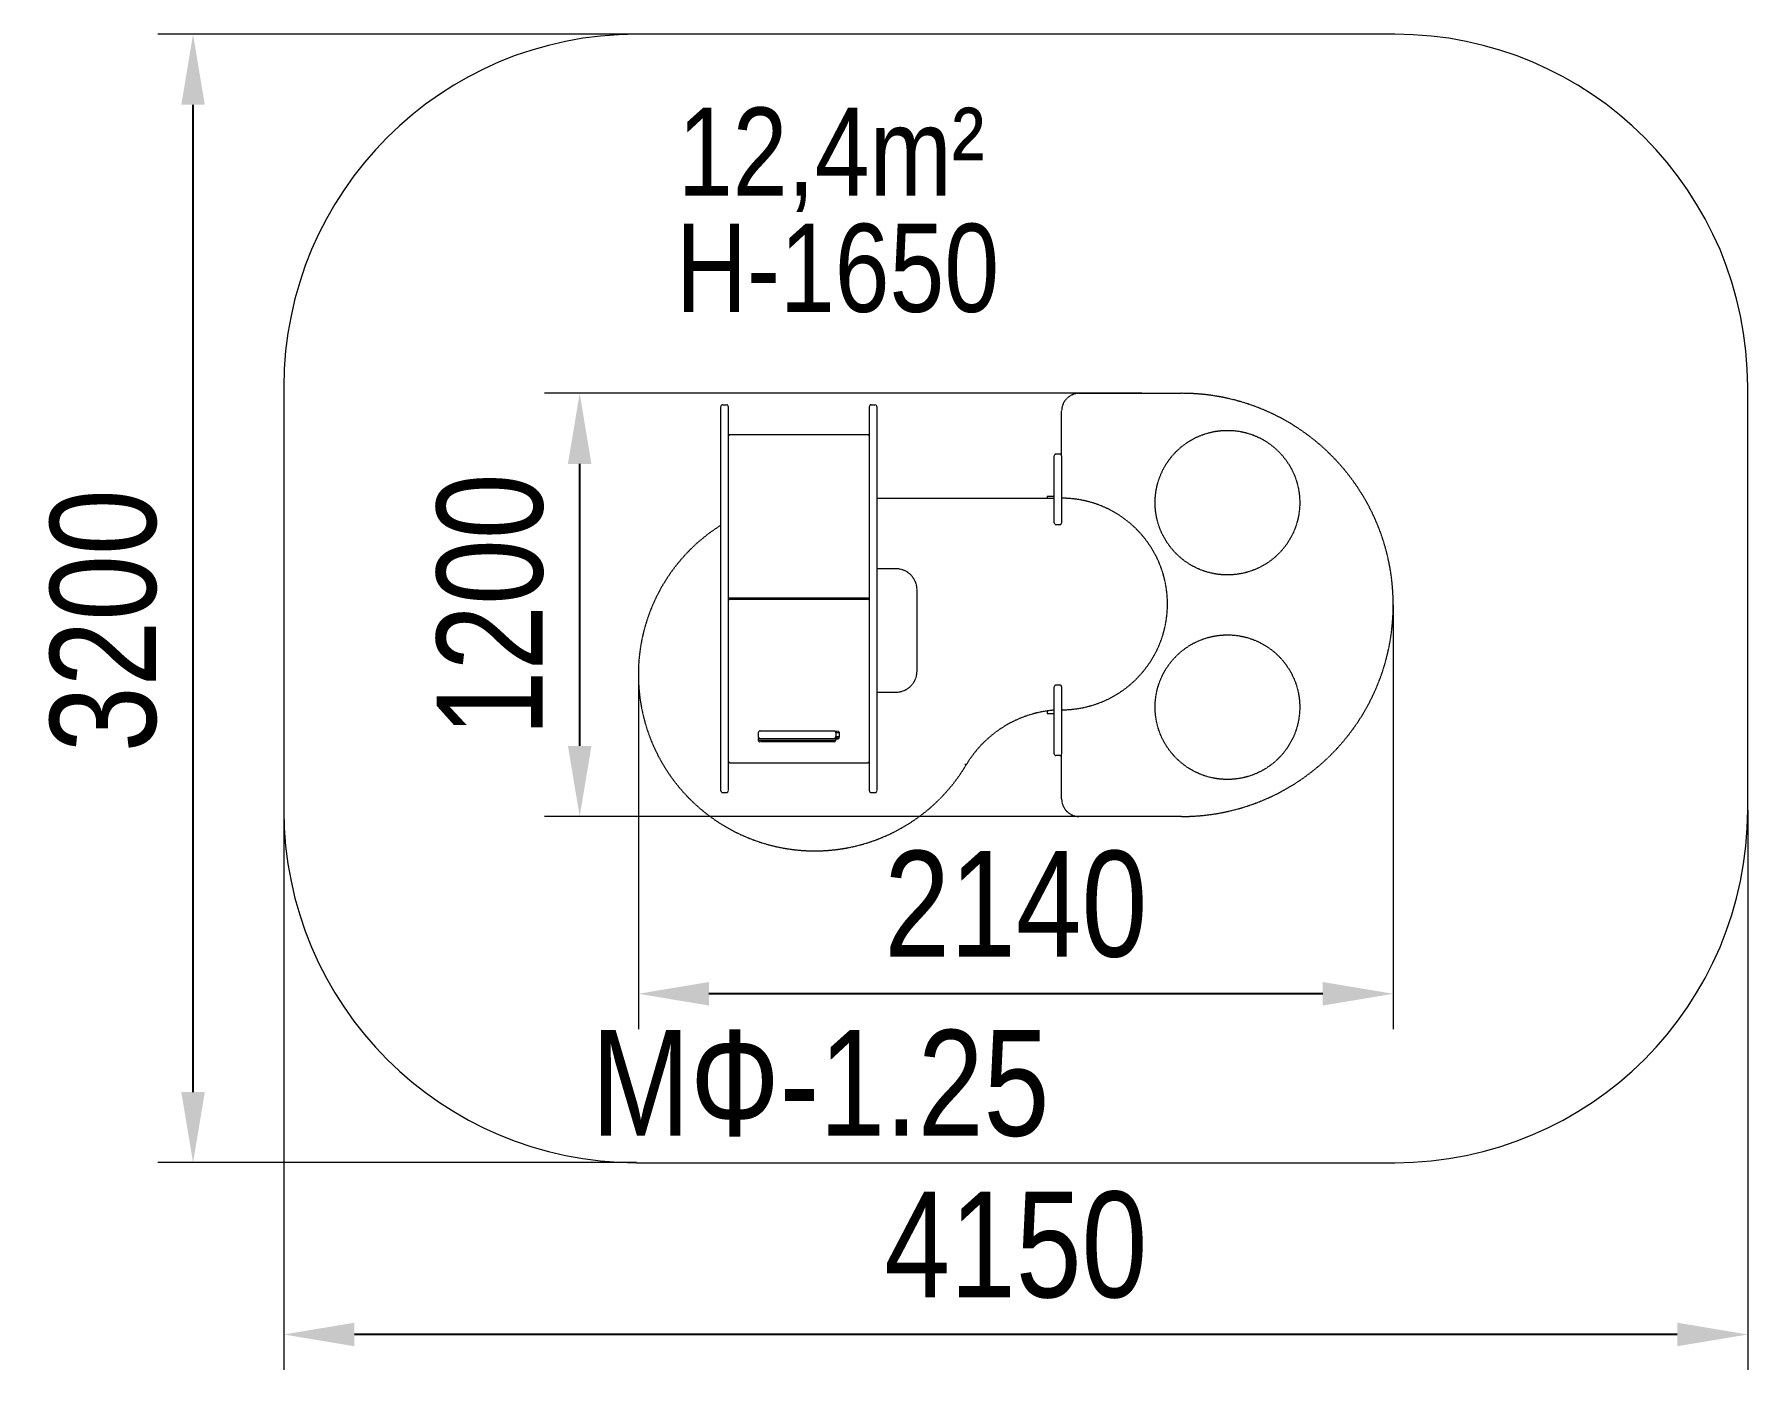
# Model space of a CAD drawing. Header units: millimetres. Extents: x -2627 to 2230, y -2096 to 1692.
import ezdxf

# ---------------------------------------------------------------- set-up
doc = ezdxf.new("R2010")
doc.units = ezdxf.units.MM
doc.linetypes.add('HIDDEN', pattern=[1.905, 1.27, -0.635])
for name, color, linetype in [('DIKOM_АРТИКУЛ', 7, 'Continuous'), ('DIKOM_ЗОНА', 90, 'Continuous'), ('DIKOM_ОБЪЕКТ', 7, 'Continuous'), ('DIKOM_РАЗМЕР_ЗОНА', 7, 'Continuous'), ('DIKOM_РАЗМЕР_ОБЪЕКТА', 7, 'Continuous')]:
    doc.layers.add(name, color=color, linetype=linetype)
doc.styles.add('style1', font='arialbd.ttf', dxfattribs={"width": 0.8})
doc.dimstyles.new('1-50', dxfattribs={"dimtxt": 300, "dimasz": 200, "dimexe": 100, "dimexo": 0, "dimgap": 100, "dimtad": 1, "dimtoh": 1, "dimtxsty": 'style1', "dimcen": 200, "dimclrd": 7, "dimclre": 7, "dimclrt": 7, "dimadec": 1, "dimazin": 2, "dimtfac": 1, "dimtmove": 0, "dimatfit": 2, "dimfxl": 0, "dimlwd": 25, "dimlwe": 18, "dimarcsym": 0})

# ---------------------------------------------------------------- blocks, each defined once
blk = doc.blocks.new('*D0')
at = {"layer": 'Defpoints', "color": 0, "transparency": 16777216}
for p in [(-1081.2, 673.4), (512, 673.4), (480.1, -526.6)]:
    blk.add_point(p, dxfattribs=at)
at = {"layer": 'DIKOM_РАЗМЕР_ОБЪЕКТА', "color": 7, "lineweight": 18, "transparency": 16777216}
for p, q in [((512, 673.4), (-1181.2, 673.4)), ((480.1, -526.6), (-1181.2, -526.6))]:
    blk.add_line(p, q, dxfattribs=at)
at = {"layer": 'DIKOM_РАЗМЕР_ОБЪЕКТА', "color": 7, "lineweight": 25, "transparency": 16777216}
blk.add_line((-1081.2, -326.6), (-1081.2, 473.4), dxfattribs=at)
at = {"layer": 'DIKOM_РАЗМЕР_ОБЪЕКТА', "color": 7, "transparency": 16777216}
for points in [[(-1114.6, 473.4), (-1047.9, 473.4), (-1081.2, 673.4)], [(-1114.6, -326.6), (-1047.9, -326.6), (-1081.2, -526.6)]]:
    blk.add_solid(points, dxfattribs=at)
at = {"layer": 'DIKOM_РАЗМЕР_ОБЪЕКТА', "color": 7, "transparency": 16777216, "insert": (-1334.4, 73.4), "char_height": 300, "attachment_point": 5, "rotation": 90, "style": 'style1'}
blk.add_mtext('{\\fArial|b0|i0|c204|p34;1200}', dxfattribs=at)
blk = doc.blocks.new('*D1')
at = {"layer": 'Defpoints', "color": 0, "transparency": 16777216}
for p in [(1225.1, 73.4), (-914.9, -124.1), (-914.9, -1029.4)]:
    blk.add_point(p, dxfattribs=at)
at = {"layer": 'DIKOM_РАЗМЕР_ОБЪЕКТА', "color": 7, "lineweight": 18, "transparency": 16777216}
for p, q in [((1225.1, 73.4), (1225.1, -1129.4)), ((-914.9, -124.1), (-914.9, -1129.4))]:
    blk.add_line(p, q, dxfattribs=at)
at = {"layer": 'DIKOM_РАЗМЕР_ОБЪЕКТА', "color": 7, "lineweight": 25, "transparency": 16777216}
blk.add_line((1025.1, -1029.4), (-714.9, -1029.4), dxfattribs=at)
at = {"layer": 'DIKOM_РАЗМЕР_ОБЪЕКТА', "color": 7, "transparency": 16777216}
for points in [[(-714.9, -996), (-714.9, -1062.7), (-914.9, -1029.4)], [(1025.1, -996), (1025.1, -1062.7), (1225.1, -1029.4)]]:
    blk.add_solid(points, dxfattribs=at)
at = {"layer": 'DIKOM_РАЗМЕР_ОБЪЕКТА', "color": 7, "transparency": 16777216, "insert": (155.1, -776.2), "char_height": 300, "attachment_point": 5, "style": 'style1'}
blk.add_mtext('{\\fArial|b0|i0|c204|p34;2140}', dxfattribs=at)
blk = doc.blocks.new('*D2')
at = {"layer": 'Defpoints', "color": 0, "transparency": 16777216}
for p in [(-1919.9, -508.3), (2230.1, -508.3), (-1919.9, -1995.6)]:
    blk.add_point(p, dxfattribs=at)
at = {"layer": 'DIKOM_РАЗМЕР_ЗОНА', "color": 7, "lineweight": 18, "transparency": 16777216}
for p, q in [((-1919.9, -508.3), (-1919.9, -2095.6)), ((2230.1, -508.3), (2230.1, -2095.6))]:
    blk.add_line(p, q, dxfattribs=at)
at = {"layer": 'DIKOM_РАЗМЕР_ЗОНА', "color": 7, "lineweight": 25, "transparency": 16777216}
blk.add_line((2030.1, -1995.6), (-1719.9, -1995.6), dxfattribs=at)
at = {"layer": 'DIKOM_РАЗМЕР_ЗОНА', "color": 7, "transparency": 16777216}
for points in [[(-1719.9, -1962.2), (-1719.9, -2028.9), (-1919.9, -1995.6)], [(2030.1, -1962.2), (2030.1, -2028.9), (2230.1, -1995.6)]]:
    blk.add_solid(points, dxfattribs=at)
at = {"layer": 'DIKOM_РАЗМЕР_ЗОНА', "color": 7, "transparency": 16777216, "insert": (155.1, -1742.4), "char_height": 300, "attachment_point": 5, "style": 'style1'}
blk.add_mtext('{\\fArial|b0|i0|c204|p34;4150}', dxfattribs=at)
blk = doc.blocks.new('*D3')
at = {"layer": 'Defpoints', "color": 0, "transparency": 16777216}
for p in [(-2177.3, 1691.7), (-919.9, 1691.7), (-919.9, -1508.3)]:
    blk.add_point(p, dxfattribs=at)
at = {"layer": 'DIKOM_РАЗМЕР_ЗОНА', "color": 7, "lineweight": 18, "transparency": 16777216}
for p, q in [((-919.9, 1691.7), (-2277.3, 1691.7)), ((-919.9, -1508.3), (-2277.3, -1508.3))]:
    blk.add_line(p, q, dxfattribs=at)
at = {"layer": 'DIKOM_РАЗМЕР_ЗОНА', "color": 7, "lineweight": 25, "transparency": 16777216}
blk.add_line((-2177.3, -1308.3), (-2177.3, 1491.7), dxfattribs=at)
at = {"layer": 'DIKOM_РАЗМЕР_ЗОНА', "color": 7, "transparency": 16777216}
for points in [[(-2210.6, 1491.7), (-2144, 1491.7), (-2177.3, 1691.7)], [(-2210.6, -1308.3), (-2144, -1308.3), (-2177.3, -1508.3)]]:
    blk.add_solid(points, dxfattribs=at)
at = {"layer": 'DIKOM_РАЗМЕР_ЗОНА', "color": 7, "transparency": 16777216, "insert": (-2430.6, 28.5), "char_height": 300, "attachment_point": 5, "rotation": 90, "style": 'style1'}
blk.add_mtext('{\\fArial|b0|i0|c204|p34;3200}', dxfattribs=at)

msp = doc.modelspace()

# ---------------------------------------------------------------- linework, layer by layer
at = {"layer": 'DIKOM_ЗОНА', "color": 3, "lineweight": 15}
msp.add_lwpolyline([(1230.092, -1508.338, 0.41421356), (2230.092, -508.338), (2230.092, 691.662, 0.41421356), (1230.092, 1691.662), (-919.908, 1691.662, 0.41421356), (-1919.908, 691.662), (-1919.908, -508.338, 0.41421356), (-919.908, -1508.338)], format="xyb", close=True, dxfattribs=at)
at = {"layer": 'DIKOM_ОБЪЕКТ', "color": 7, "linetype": 'HIDDEN', "lineweight": 15}
for p, q in [((-680.908, 595.301), (-680.908, 635.926)), ((-675.908, 640.926), (-664.908, 640.926)), ((-659.908, 635.926), (-659.908, 595.301)), ((-259.908, 595.301), (-259.908, 635.926)), ((-254.908, 640.926), (-243.908, 640.926)), ((-238.908, 635.926), (-238.908, 595.301)), ((335.092, 673.397), (625.092, 673.397)), ((-680.908, -413.449), (-680.908, 595.301)), ((-659.908, 595.301), (-659.908, -413.449)), ((-259.908, -413.449), (-259.908, 595.301)), ((-238.908, 595.301), (-238.908, -413.449)), ((285.092, 495.897), (285.092, 623.397)), ((-264.908, 556.035), (-654.908, 556.035)), ((264.092, 306.086), (264.092, 495.897)), ((280.092, 500.897), (269.092, 500.897)), ((285.092, 495.897), (285.092, 306.086)), ((-238.908, 375.897), (264.092, 375.897)), ((264.092, 380.897), (244.092, 380.897)), ((244.092, 380.897), (244.092, 375.897)), ((264.092, 375.897), (264.092, 380.897)), ((285.092, 380.897), (285.092, 375.897)), ((269.092, 301.096), (280.092, 301.096)), ((269.092, 301.086), (269.092, 301.096)), ((269.092, 301.086), (280.092, 301.086)), ((280.092, 301.086), (280.092, 301.096)), ((-184.908, 175.897), (-238.908, 175.897)), ((-124.908, -114.103), (-124.908, 115.897)), ((-264.908, 92.221), (-654.908, 92.221)), ((-654.908, 92.221), (-654.908, 90.926)), ((-654.908, 90.926), (-654.908, 89.632)), ((-264.908, 90.926), (-654.908, 90.926)), ((-654.908, 90.926), (-264.908, 90.926)), ((-654.908, 89.632), (-264.908, 89.632)), ((-264.908, 90.926), (-264.908, 92.221)), ((-264.908, 89.632), (-264.908, 90.926)), ((-238.908, -174.103), (-184.908, -174.103)), ((264.092, -349.103), (264.092, -159.293)), ((280.092, -154.293), (269.092, -154.293)), ((269.092, -154.303), (269.092, -154.293)), ((280.092, -154.303), (269.092, -154.303)), ((280.092, -154.303), (280.092, -154.293)), ((285.092, -159.293), (285.092, -349.103)), ((244.092, -227.308), (244.092, -234.103)), ((244.092, -234.103), (264.092, -234.103)), ((264.092, -234.103), (264.092, -225.089)), ((285.092, -224.117), (285.092, -234.103)), ((-574.908, -289.011), (-574.908, -289.103)), ((-574.908, -289.103), (-574.908, -300.103)), ((-569.908, -284.103), (-359.908, -284.103)), ((-358.352, -284.351), (-349.908, -284.351)), ((-354.908, -289.103), (-354.908, -300.103)), ((-344.908, -289.103), (-354.908, -289.103)), ((-344.908, -301.568), (-344.908, -289.011)), ((-574.908, -300.103), (-574.908, -301.568)), ((-574.789, -305.103), (-574.789, -310.103)), ((-574.789, -305.103), (-574.783, -305.103)), ((-574.783, -310.103), (-574.789, -310.103)), ((-574.783, -305.103), (-574.783, -310.103)), ((-574.783, -305.103), (-355.032, -305.103)), ((-574.783, -310.103), (-355.032, -310.103)), ((-360.027, -315.103), (-569.789, -315.103)), ((-349.908, -304.933), (-358.614, -304.933)), ((-355.032, -310.103), (-355.032, -305.103)), ((-355.032, -305.103), (-355.027, -305.103)), ((-355.027, -310.103), (-355.032, -310.103)), ((-355.027, -310.103), (-355.027, -305.103)), ((-349.908, -305.103), (-355.027, -305.103)), ((-355.027, -306.397), (-349.908, -306.397)), ((-354.908, -300.103), (-344.908, -300.103)), ((-349.908, -304.933), (-349.908, -305.103)), ((-349.908, -306.397), (-349.908, -305.103)), ((-654.908, -374.182), (-264.908, -374.182)), ((14.532, -380.192), (10.238, -377.631)), ((280.092, -354.103), (269.092, -354.103)), ((285.092, -476.603), (285.092, -349.103)), ((-680.908, -454.074), (-680.908, -413.449)), ((-659.908, -413.449), (-659.908, -454.074)), ((-259.908, -454.074), (-259.908, -413.449)), ((-238.908, -413.449), (-238.908, -454.074)), ((-664.908, -459.074), (-675.908, -459.074)), ((-243.908, -459.074), (-254.908, -459.074)), ((625.092, -526.603), (335.092, -526.603))]:
    msp.add_line(p, q, dxfattribs=at)
for centre in [(755.092, 363.397), (755.092, -216.603)]:
    msp.add_circle(centre, 205, dxfattribs=at)
for centre, radius, start, end in [((-675.908, 635.926), 5, 90, 180), ((-664.908, 635.926), 5, 0, 90), ((-254.908, 635.926), 5, 90, 180), ((-243.908, 635.926), 5, 0, 90), ((335.092, 623.397), 50, 90, 180), ((625.092, 73.397), 600, 270, 90), ((-654.908, 551.035), 5, 90, 180), ((-264.908, 551.035), 5, 0, 90), ((269.092, 495.897), 5, 90, 180), ((280.092, 495.897), 5, 0, 90), ((285.092, 75.897), 300, 270.395667, 90), ((-414.908, -124.103), 500, 122.140687, 329.191046), ((269.092, 306.086), 5, 180, 270), ((269.087, 306.091), 4.995, 180.057308, 270.057194), ((280.092, 306.086), 5, 270, 0), ((280.097, 306.091), 4.995, 269.942806, 359.94269), ((-184.908, 115.897), 60, 0, 90), ((-654.991, 97.137), 4.917, 181.010185, 270.975761), ((-654.908, 95.756), 5, 180, 255), ((-654.991, 95.843), 4.917, 181.010185, 270.97576), ((-654.991, 86.01), 4.917, 89.02424, 178.989815), ((-654.908, 86.097), 5, 105, 180), ((-654.991, 84.716), 4.917, 89.02424, 178.989815), ((-264.824, 97.137), 4.917, 269.02424, 358.989815), ((-264.824, 95.843), 4.917, 269.02424, 358.989815), ((-264.824, 86.01), 4.917, 1.010185, 90.97576), ((-264.824, 84.716), 4.917, 1.010185, 90.975761), ((-264.908, 95.756), 5, 285, 0), ((-264.908, 86.097), 5, 0, 75), ((-184.908, -114.103), 60, 270, 0), ((269.092, -159.293), 5, 90, 180), ((269.087, -159.298), 4.995, 89.942806, 179.942692), ((280.092, -159.293), 5, 0, 90), ((280.097, -159.298), 4.995, 0.05731, 90.057194), ((289.374, -544.088), 320, 94.531356, 149.191046), ((289.374, -544.088), 320, 90.395667, 90.766621), ((-569.908, -289.103), 5, 90, 180), ((-359.908, -289.103), 5, 0, 90), ((-349.737, -289.181), 4.832, 2.018055, 92.022622), ((-569.908, -300.103), 5, 180, 270), ((-569.991, -300.187), 4.917, 181.010185, 270.975761), ((-570.155, -301.552), 4.753, 180.185714, 228.344134), ((-569.789, -310.103), 5, 180, 270), ((-569.786, -310.106), 4.997, 179.967501, 269.967464), ((-360.027, -310.103), 5, 270, 0), ((-360.03, -310.106), 4.997, 270.032536, 0.0325), ((-359.908, -300.103), 5, 270, 0), ((-349.761, -300.077), 4.858, 268.272575, 357.686748), ((-349.824, -300.187), 4.917, 269.024239, 358.989815), ((-349.824, -301.481), 4.917, 269.02424, 358.989815), ((-654.908, -369.182), 5, 180, 270), ((-264.908, -369.182), 5, 270, 0), ((269.092, -349.103), 5, 180, 270), ((280.092, -349.103), 5, 270, 0), ((-675.908, -454.074), 5, 180, 270), ((-664.908, -454.074), 5, 270, 0), ((-254.908, -454.074), 5, 180, 270), ((-243.908, -454.074), 5, 270, 0), ((335.092, -476.603), 50, 180, 270)]:
    msp.add_arc(centre, radius, start, end, dxfattribs=at)

# ---------------------------------------------------------------- texts
at = {"layer": 'DIKOM_АРТИКУЛ', "insert": (-1047.885, -1132.113), "char_height": 300, "attachment_point": 1, "style": 'style1'}
msp.add_mtext_dynamic_manual_height_columns('{\\fArial|b0|i0|c204|p34;MФ-1.25}', width=1420.47373, gutter_width=20, heights=[0], dxfattribs=at)
at = {"layer": 'DIKOM_РАЗМЕР_ОБЪЕКТА', "insert": (-802.884, 1483.825), "char_height": 250, "attachment_point": 1, "style": 'style1'}
msp.add_mtext_dynamic_manual_height_columns('{\\fArial|b0|i0|c204|p34;12,4m²}', width=1099.00455, gutter_width=20, heights=[0], dxfattribs=at)
at = {"layer": 'DIKOM_РАЗМЕР_ОБЪЕКТА', "insert": (-808.381, 1154.275), "char_height": 250, "width": 1021.86433, "attachment_point": 1, "style": 'style1'}
msp.add_mtext('{\\fArial|b0|i0|c204|p34;H-1650}', dxfattribs=at)

# ---------------------------------------------------------------- dimensions: what is measured, and where the dimension line sits
at = {"layer": 'DIKOM_РАЗМЕР_ЗОНА'}
dim = msp.add_linear_dim(base=(-2177.284, 1691.662), p1=(-919.908, -1508.338), p2=(-919.908, 1691.662), angle=90, text='{\\fArial|b0|i0|c204|p34;<>}', dimstyle='1-50', dxfattribs=at)
dim.commit()
dim.dimension.update_dxf_attribs({"geometry": '*D3', "text_midpoint": (-2177.284, 28.511), "dimtype": 160})
dim = msp.add_linear_dim(base=(-1919.908, -1995.555), p1=(2230.092, -508.338), p2=(-1919.908, -508.338), text='{\\fArial|b0|i0|c204|p34;<>}', dimstyle='1-50', dxfattribs=at)
dim.commit()
dim.dimension.update_dxf_attribs({"geometry": '*D2', "text_midpoint": (155.092, -1995.555), "dimtype": 160})
at = {"layer": 'DIKOM_РАЗМЕР_ОБЪЕКТА'}
dim = msp.add_linear_dim(base=(-1081.248, 673.397), p1=(480.092, -526.603), p2=(512.026, 673.397), angle=90, text='{\\fArial|b0|i0|c204|p34;<>}', dimstyle='1-50', dxfattribs=at)
dim.commit()
dim.dimension.update_dxf_attribs({"geometry": '*D0', "text_midpoint": (-1081.248, 73.397), "dimtype": 160})
dim = msp.add_linear_dim(base=(-914.908, -1029.361), p1=(1225.092, 73.397), p2=(-914.908, -124.103), text='{\\fArial|b0|i0|c204|p34;<>}', dimstyle='1-50', dxfattribs=at)
dim.commit()
dim.dimension.update_dxf_attribs({"geometry": '*D1', "text_midpoint": (155.092, -1029.361), "dimtype": 160})

doc.saveas('drawing.dxf')
